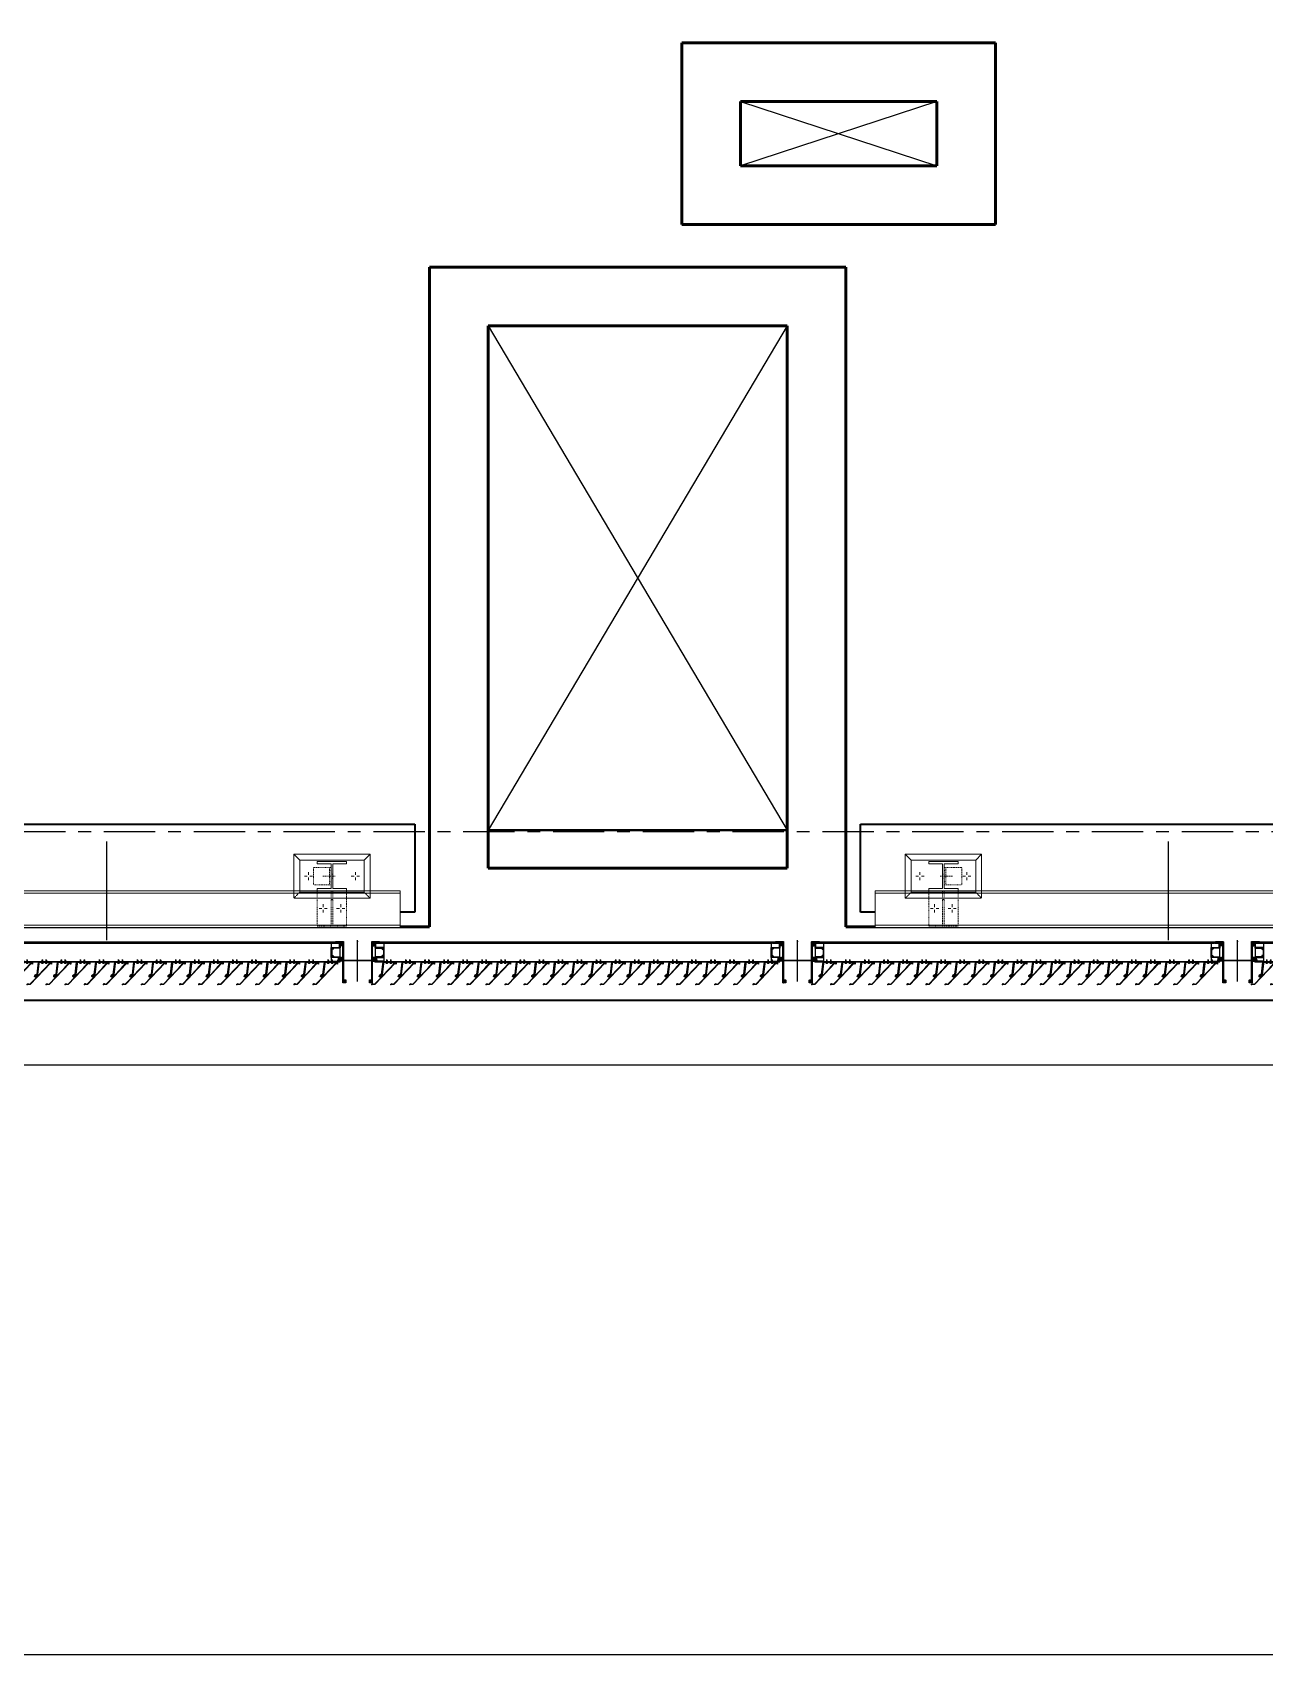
# Model space of a CAD drawing. Header units: millimetres. Extents: x -1379 to 1385823, y -4884429 to 548763.
# Drawn here: x 410661 to 414862, y -2347541 to -2342009 of the extents above; entities that cross this region are included whole.
import ezdxf
from ezdxf.enums import TextEntityAlignment as Align

# ---------------------------------------------------------------- set-up
doc = ezdxf.new("R2010")
doc.units = ezdxf.units.MM
doc.set_wipeout_variables(frame=1)
for name, pattern in [('CENTER', [50.8, 31.75, -6.35, 6.35, -6.35]), ('HIDDEN', [0.375, 0.25, -0.125]), ('TA_GL_000.70000', [1.925, 0.7, -0.175, 0.175, -0.175, 0.7]), ('XKITLINE00', [0]), ('XKITLINE02', [4, 2, -2])]:
    doc.linetypes.add(name, pattern=pattern)
for name, color, linetype in [('000 - 0_SYM_DWG_GRIDLINE_MAIN_COLOR_251', 7, 'Continuous'), ('000 - 0_SYM_DWG_SLOPE-SYM_TEXT_COLOR_3', 7, 'Continuous'), ('000 - CONCRETE_WALL_HATCH_', 7, 'Continuous'), ('000 - EXISTING_STEEL-STRUCTURE_CUT_COLOR_4', 7, 'Continuous'), ('000 - EXISTING_STEEL-STRUCTURE_HATCH_', 7, 'Continuous'), ('000 - EXISTING_STEEL-STRUCTURE_HIDDEN_', 7, 'HIDDEN'), ('000 - EXISTING_STEEL-STRUCTURE_MAIN_COLOR_1', 7, 'Continuous'), ('000 - EXISTING_STEEL-STRUCTURE_MAIN_COLOR_2', 7, 'Continuous'), ('000 - EXISTING_STEEL-STRUCTURE_MAIN_COLOR_3', 7, 'Continuous'), ('000 - EXISTING_STEEL-STRUCTURE_WIPEOUT_', 7, 'Continuous'), ('000 - GRID', 7, 'CENTER'), ('010 - ASPG_ACCESSORIES_MAIN_COLOR_1', 7, 'Continuous'), ('010 - ASPG_EXTR_DEF_SUB', 7, 'Continuous'), ('010 - ASPG_EXTR_MAIN_COLOR_1', 7, 'Continuous'), ('010 - ASPG_FASTERN_DEF_SUB', 7, 'Continuous'), ('010 - ASPG_FRAMING_CUT_COLOR_1', 7, 'Continuous'), ('010 - ASPG_FRAMING_DEF_SUB', 7, 'Continuous'), ('010 - ASPG_FRAMING_HATCH_', 7, 'Continuous'), ('010 - ASPG_FRAMING_MAIN_COLOR_1', 7, 'Continuous'), ('010 - ASPG_FRAMING_SUB_COLOR_1', 7, 'Continuous'), ('010 - ASPG_FRAMING_WIPEOUT_', 7, 'Continuous'), ('BOLT & SCREW', 7, 'Continuous'), ('Center Line', 7, 'CENTER')]:
    doc.layers.add(name, color=color, linetype=linetype)
doc.layers.add('000 - EXISTING_STEEL-STRUCTURE_DEF_SUB', color=7, linetype='Continuous', plot=False)
for name, color, linetype, lineweight in [('12-GRID', 7, 'CENTER', 13), ('_ _ A-DETL-OPENING', 7, 'Continuous', 25), ('A-FLOR-E', 7, 'Continuous', 35), ('SCREW', 7, 'Continuous', 5), ('WALL-E', 7, 'Continuous', 50)]:
    doc.layers.add(name, color=color, linetype=linetype, lineweight=lineweight)
doc.styles.add('ARIAL', font='arial.ttf')
doc.styles.add('TA', font='', dxfattribs={"height": 4.5})
doc.styles.get('TA').set_extended_font_data('Cordia New')
pattern_1 = [(270, (1257419.24324, -520041.6224), (0.65495992507, -1.1344238721), [0.7562825814, -1.5125651628]), (30, (1257419.24324, -520041.6224), (0.65495992936, 1.1344238696), [0.7562825814, -1.5125651628]), (330, (1257419.24324, -520041.6224), (1.30991985442, -2.48e-09), [-1.5125651628, 0.7562825814])]
pattern_2 = [(315, (1257419.4929, -520021.6224), (1.3369313545, 1.3369313545), []), (45, (1257419.4929, -520021.6224), (-1.3369313545, 1.3369313545), [])]
pattern_3 = [(270, (1257419.4425, -520043.9224), (0.65495992507, -1.1344238721), [0.7562825814, -1.5125651628]), (30, (1257419.4425, -520043.9224), (0.65495992936, 1.1344238696), [0.7562825814, -1.5125651628]), (330, (1257419.4425, -520043.9224), (1.30991985442, -2.48e-09), [-1.5125651628, 0.7562825814])]
pattern_4 = [(315, (1257419.1929, -520023.9224), (1.3369313545, 1.3369313545), []), (45, (1257419.1929, -520023.9224), (-1.3369313545, 1.3369313545), [])]

# ---------------------------------------------------------------- blocks, each defined once
blk = doc.blocks.new('*U2475')
at = {"layer": '000 - EXISTING_STEEL-STRUCTURE_HIDDEN_', "color": 7, "linetype": 'XKITLINE00', "lineweight": 0}
for p, q in [((-80, 64), (-80, 54.7)), ((-80, 64), (-80, 54.7)), ((80, 64), (80, 54.7)), ((80, 64), (80, 54.7)), ((4116.8, 64), (4116.8, 54.7)), ((4116.8, 64), (4116.8, 54.7)), ((4276.8, 64), (4276.8, 54.7)), ((4276.8, 64), (4276.8, 54.7)), ((-94, 50), (-84.7, 50)), ((-94, 50), (-84.7, 50)), ((-80, 36), (-80, 45.3)), ((-80, 36), (-80, 45.3)), ((-66, 50), (-75.3, 50)), ((-66, 50), (-75.3, 50)), ((66, 50), (75.3, 50)), ((66, 50), (75.3, 50)), ((80, 36), (80, 45.3)), ((80, 36), (80, 45.3)), ((94, 50), (84.7, 50)), ((94, 50), (84.7, 50)), ((4102.8, 50), (4112.1, 50)), ((4102.8, 50), (4112.1, 50)), ((4116.8, 36), (4116.8, 45.3)), ((4116.8, 36), (4116.8, 45.3)), ((4130.8, 50), (4121.5, 50)), ((4130.8, 50), (4121.5, 50)), ((4262.8, 50), (4272.1, 50)), ((4262.8, 50), (4272.1, 50)), ((4276.8, 36), (4276.8, 45.3)), ((4276.8, 36), (4276.8, 45.3)), ((4290.8, 50), (4281.5, 50)), ((4290.8, 50), (4281.5, 50))]:
    blk.add_line(p, q, dxfattribs=at)
at = {"layer": '000 - EXISTING_STEEL-STRUCTURE_HIDDEN_', "color": 7, "linetype": 'XKITLINE02', "lineweight": 0}
for p, q in [((3, 57), (-3, 57)), ((-3, 57), (3, 57)), ((3, 69.5), (8, 69.5)), ((4193.8, 69.5), (4188.8, 69.5)), ((4193.8, 57), (4199.8, 57)), ((4199.8, 57), (4193.8, 57)), ((-10.9, 50), (32, 50)), ((3, 43), (-3, 43)), ((-3, 43), (3, 43)), ((3, 30.5), (8, 30.5)), ((4207.7, 50), (4164.8, 50)), ((4193.8, 30.5), (4188.8, 30.5)), ((4193.8, 43), (4199.8, 43)), ((4199.8, 43), (4193.8, 43))]:
    blk.add_line(p, q, dxfattribs=at)
at = {"layer": '000 - EXISTING_STEEL-STRUCTURE_MAIN_COLOR_2', "color": 7, "lineweight": 0}
for p, q in [((-130, 125), (-110, 105)), ((130, 125), (110, 105)), ((4066.8, 125), (4086.8, 105)), ((4326.8, 125), (4306.8, 105))]:
    blk.add_line(p, q, dxfattribs=at)
at = {"color": 7}
blk.add_wipeout([(-232.5, 0), (-232.5, -125), (5034.5, -125), (5034.5, 0)], dxfattribs=at).dxf.layer = '000 - EXISTING_STEEL-STRUCTURE_WIPEOUT_'
at = {"layer": '000 - CONCRETE_WALL_HATCH_'}
h = blk.add_hatch(dxfattribs=at)
h.set_pattern_fill('ANSI32', scale=0.1)
h.set_pattern_definition([(45, (3429.2709, -0.0012), (-0.6735192, 0.6735192), []), (45, (3429.7199, -0.0012), (-0.6735192, 0.6735192), [])])
h.paths.add_polyline_path([(4246.8, 0), (4246.8, 8), (4199.8, 8), (4199.8, 92), (4246.8, 92), (4246.8, 100), (4146.8, 100), (4146.8, 92), (4193.8, 92), (4193.8, 8), (4146.8, 8), (4146.8, 0)])
at = {"layer": '000 - EXISTING_STEEL-STRUCTURE_CUT_COLOR_4', "color": 7, "lineweight": 0}
for points in [[(-50, 0), (-50, 8), (-3, 8), (-3, 92), (-50, 92), (-50, 100), (50, 100), (50, 92), (3, 92), (3, 8), (50, 8), (50, 0)], [(4246.8, 0), (4246.8, 8), (4199.8, 8), (4199.8, 92), (4246.8, 92), (4246.8, 100), (4146.8, 100), (4146.8, 92), (4193.8, 92), (4193.8, 8), (4146.8, 8), (4146.8, 0)]]:
    blk.add_lwpolyline(points, close=True, dxfattribs=at)
at = {"layer": '000 - EXISTING_STEEL-STRUCTURE_DEF_SUB', "color": 7}
blk.add_line((767.5, -168.2), (767.5, 168.2), dxfattribs=at)
at = {"layer": '000 - EXISTING_STEEL-STRUCTURE_HATCH_', "color": 7, "linetype": 'XKITLINE02', "lineweight": 0}
for p, q in [((-3, 0), (-3, -120)), ((3, 0), (3, -120)), ((4193.8, 0), (4193.8, -120)), ((4199.8, 0), (4199.8, -120))]:
    blk.add_line(p, q, dxfattribs=at)
for points in [[(50, 0), (50, -120), (-50, -120), (-50, 0)], [(4146.8, 0), (4146.8, -120), (4246.8, -120), (4246.8, 0)]]:
    blk.add_lwpolyline(points, dxfattribs=at)
at = {"layer": '000 - EXISTING_STEEL-STRUCTURE_HIDDEN_', "color": 7, "linetype": 'XKITLINE02', "lineweight": 0}
for p, q in [((4193.8, 80), (4193.8, 20)), ((4199.8, 80), (4199.8, 20)), ((4246.8, 0), (4146.8, 0)), ((4199.8, -30), (4193.8, -30))]:
    blk.add_line(p, q, dxfattribs=at)
at = {"layer": '000 - EXISTING_STEEL-STRUCTURE_HIDDEN_', "color": 7, "linetype": 'HIDDEN', "lineweight": 0, "ltscale": 5}
for p, q in [((5034.5, -8), (-232.5, -8)), ((5034.5, -117), (-232.5, -117))]:
    blk.add_line(p, q, dxfattribs=at)
at = {"layer": '000 - EXISTING_STEEL-STRUCTURE_HIDDEN_', "color": 7, "linetype": 'HIDDEN', "lineweight": 0, "ltscale": 2}
for p, q in [((-110, -5), (-130, -25)), ((110, -5), (130, -25)), ((4086.8, -5), (4066.8, -25)), ((4306.8, -5), (4326.8, -25))]:
    blk.add_line(p, q, dxfattribs=at)
at = {"layer": '000 - EXISTING_STEEL-STRUCTURE_HIDDEN_', "color": 7, "linetype": 'XKITLINE00', "lineweight": 0}
for p, q in [((-30, -46), (-30, -55.3)), ((-3, -30), (3, -30)), ((30, -46), (30, -55.3)), ((4166.8, -46), (4166.8, -55.3)), ((4226.8, -46), (4226.8, -55.3)), ((-44, -60), (-34.7, -60)), ((-30, -74), (-30, -64.7)), ((-16, -60), (-25.3, -60)), ((16, -60), (25.3, -60)), ((30, -74), (30, -64.7)), ((44, -60), (34.7, -60)), ((4152.8, -60), (4162.1, -60)), ((4166.8, -74), (4166.8, -64.7)), ((4180.8, -60), (4171.5, -60)), ((4212.8, -60), (4222.1, -60)), ((4226.8, -74), (4226.8, -64.7)), ((4240.8, -60), (4231.5, -60))]:
    blk.add_line(p, q, dxfattribs=at)
at = {"layer": '000 - EXISTING_STEEL-STRUCTURE_HIDDEN_', "color": 7, "linetype": 'HIDDEN', "lineweight": 0, "ltscale": 2}
for points in [[(-130, 0), (-130, -25), (130, -25), (130, 0)], [(-110, 0), (-110, -5), (110, -5), (110, 0)], [(4326.8, 0), (4326.8, -25), (4066.8, -25), (4066.8, 0)], [(4306.8, 0), (4306.8, -5), (4086.8, -5), (4086.8, 0)]]:
    blk.add_lwpolyline(points, dxfattribs=at)
at = {"layer": '000 - EXISTING_STEEL-STRUCTURE_MAIN_COLOR_1', "color": 7, "linetype": 'XKITLINE02', "lineweight": 0}
for p, q in [((8, 20), (8, 80)), ((4188.8, 20), (4188.8, 80))]:
    blk.add_line(p, q, dxfattribs=at)
for points in [[(3, 20), (63, 20), (63, 80), (3, 80)], [(4193.8, 20), (4133.8, 20), (4133.8, 80), (4193.8, 80)]]:
    blk.add_lwpolyline(points, dxfattribs=at)
at = {"layer": '000 - EXISTING_STEEL-STRUCTURE_MAIN_COLOR_2', "color": 7, "lineweight": 0}
for points in [[(130, 0), (130, 125), (-130, 125), (-130, 0)], [(4066.8, 0), (4066.8, 125), (4326.8, 125), (4326.8, 0)], [(110, 0), (110, 105), (-110, 105), (-110, 0)], [(4086.8, 0), (4086.8, 105), (4306.8, 105), (4306.8, 0)]]:
    blk.add_lwpolyline(points, dxfattribs=at)
at = {"layer": '000 - EXISTING_STEEL-STRUCTURE_MAIN_COLOR_3', "color": 7, "lineweight": 0}
blk.add_lwpolyline([(-232.5, 0), (-232.5, -125), (5034.5, -125), (5034.5, 0), (-232.5, 0)], close=True, dxfattribs=at)
blk = doc.blocks.new('*U2476')
at = {"layer": '000 - EXISTING_STEEL-STRUCTURE_HIDDEN_', "color": 7, "linetype": 'XKITLINE00', "lineweight": 0}
for p, q in [((-80, 64), (-80, 54.7)), ((-80, 64), (-80, 54.7)), ((80, 64), (80, 54.7)), ((80, 64), (80, 54.7)), ((7116.8, 64), (7116.8, 54.7)), ((7116.8, 64), (7116.8, 54.7)), ((7276.8, 64), (7276.8, 54.7)), ((7276.8, 64), (7276.8, 54.7)), ((-94, 50), (-84.7, 50)), ((-94, 50), (-84.7, 50)), ((-80, 36), (-80, 45.3)), ((-80, 36), (-80, 45.3)), ((-66, 50), (-75.3, 50)), ((-66, 50), (-75.3, 50)), ((66, 50), (75.3, 50)), ((66, 50), (75.3, 50)), ((80, 36), (80, 45.3)), ((80, 36), (80, 45.3)), ((94, 50), (84.7, 50)), ((94, 50), (84.7, 50)), ((7102.8, 50), (7112.1, 50)), ((7102.8, 50), (7112.1, 50)), ((7116.8, 36), (7116.8, 45.3)), ((7116.8, 36), (7116.8, 45.3)), ((7130.8, 50), (7121.5, 50)), ((7130.8, 50), (7121.5, 50)), ((7262.8, 50), (7272.1, 50)), ((7262.8, 50), (7272.1, 50)), ((7276.8, 36), (7276.8, 45.3)), ((7276.8, 36), (7276.8, 45.3)), ((7290.8, 50), (7281.5, 50)), ((7290.8, 50), (7281.5, 50))]:
    blk.add_line(p, q, dxfattribs=at)
at = {"layer": '000 - EXISTING_STEEL-STRUCTURE_HIDDEN_', "color": 7, "linetype": 'XKITLINE02', "lineweight": 0}
for p, q in [((3, 57), (-3, 57)), ((-3, 57), (3, 57)), ((3, 69.5), (8, 69.5)), ((7193.8, 69.5), (7188.8, 69.5)), ((7193.8, 57), (7199.8, 57)), ((7199.8, 57), (7193.8, 57)), ((-10.9, 50), (32, 50)), ((3, 43), (-3, 43)), ((-3, 43), (3, 43)), ((3, 30.5), (8, 30.5)), ((7207.7, 50), (7164.8, 50)), ((7193.8, 30.5), (7188.8, 30.5)), ((7193.8, 43), (7199.8, 43)), ((7199.8, 43), (7193.8, 43))]:
    blk.add_line(p, q, dxfattribs=at)
at = {"layer": '000 - EXISTING_STEEL-STRUCTURE_MAIN_COLOR_2', "color": 7, "lineweight": 0}
for p, q in [((-130, 125), (-110, 105)), ((130, 125), (110, 105)), ((7066.8, 125), (7086.8, 105)), ((7326.8, 125), (7306.8, 105))]:
    blk.add_line(p, q, dxfattribs=at)
at = {"color": 7}
blk.add_wipeout([(-232.5, 0), (-232.5, -125), (8444.5, -125), (8444.5, 0)], dxfattribs=at).dxf.layer = '000 - EXISTING_STEEL-STRUCTURE_WIPEOUT_'
at = {"layer": '000 - CONCRETE_WALL_HATCH_'}
h = blk.add_hatch(dxfattribs=at)
h.set_pattern_fill('ANSI32', scale=0.1)
h.set_pattern_definition([(45, (6429.2709, -0.0012), (-0.6735192, 0.6735192), []), (45, (6429.7199, -0.0012), (-0.6735192, 0.6735192), [])])
h.paths.add_polyline_path([(7246.8, 0), (7246.8, 8), (7199.8, 8), (7199.8, 92), (7246.8, 92), (7246.8, 100), (7146.8, 100), (7146.8, 92), (7193.8, 92), (7193.8, 8), (7146.8, 8), (7146.8, 0)])
at = {"layer": '000 - EXISTING_STEEL-STRUCTURE_CUT_COLOR_4', "color": 7, "lineweight": 0}
for points in [[(-50, 0), (-50, 8), (-3, 8), (-3, 92), (-50, 92), (-50, 100), (50, 100), (50, 92), (3, 92), (3, 8), (50, 8), (50, 0)], [(7246.8, 0), (7246.8, 8), (7199.8, 8), (7199.8, 92), (7246.8, 92), (7246.8, 100), (7146.8, 100), (7146.8, 92), (7193.8, 92), (7193.8, 8), (7146.8, 8), (7146.8, 0)]]:
    blk.add_lwpolyline(points, close=True, dxfattribs=at)
at = {"layer": '000 - EXISTING_STEEL-STRUCTURE_DEF_SUB', "color": 7}
blk.add_line((767.5, -168.2), (767.5, 168.2), dxfattribs=at)
at = {"layer": '000 - EXISTING_STEEL-STRUCTURE_HATCH_', "color": 7, "linetype": 'XKITLINE02', "lineweight": 0}
for p, q in [((-3, 0), (-3, -120)), ((3, 0), (3, -120)), ((7193.8, 0), (7193.8, -120)), ((7199.8, 0), (7199.8, -120))]:
    blk.add_line(p, q, dxfattribs=at)
for points in [[(50, 0), (50, -120), (-50, -120), (-50, 0)], [(7146.8, 0), (7146.8, -120), (7246.8, -120), (7246.8, 0)]]:
    blk.add_lwpolyline(points, dxfattribs=at)
at = {"layer": '000 - EXISTING_STEEL-STRUCTURE_HIDDEN_', "color": 7, "linetype": 'XKITLINE02', "lineweight": 0}
for p, q in [((7193.8, 80), (7193.8, 20)), ((7199.8, 80), (7199.8, 20)), ((7246.8, 0), (7146.8, 0)), ((7199.8, -30), (7193.8, -30))]:
    blk.add_line(p, q, dxfattribs=at)
at = {"layer": '000 - EXISTING_STEEL-STRUCTURE_HIDDEN_', "color": 7, "linetype": 'HIDDEN', "lineweight": 0, "ltscale": 5}
for p, q in [((8444.5, -8), (-232.5, -8)), ((8444.5, -117), (-232.5, -117))]:
    blk.add_line(p, q, dxfattribs=at)
at = {"layer": '000 - EXISTING_STEEL-STRUCTURE_HIDDEN_', "color": 7, "linetype": 'HIDDEN', "lineweight": 0, "ltscale": 2}
for p, q in [((-110, -5), (-130, -25)), ((110, -5), (130, -25)), ((7086.8, -5), (7066.8, -25)), ((7306.8, -5), (7326.8, -25))]:
    blk.add_line(p, q, dxfattribs=at)
at = {"layer": '000 - EXISTING_STEEL-STRUCTURE_HIDDEN_', "color": 7, "linetype": 'XKITLINE00', "lineweight": 0}
for p, q in [((-30, -46), (-30, -55.3)), ((-3, -30), (3, -30)), ((30, -46), (30, -55.3)), ((7166.8, -46), (7166.8, -55.3)), ((7226.8, -46), (7226.8, -55.3)), ((-44, -60), (-34.7, -60)), ((-30, -74), (-30, -64.7)), ((-16, -60), (-25.3, -60)), ((16, -60), (25.3, -60)), ((30, -74), (30, -64.7)), ((44, -60), (34.7, -60)), ((7152.8, -60), (7162.1, -60)), ((7166.8, -74), (7166.8, -64.7)), ((7180.8, -60), (7171.5, -60)), ((7212.8, -60), (7222.1, -60)), ((7226.8, -74), (7226.8, -64.7)), ((7240.8, -60), (7231.5, -60))]:
    blk.add_line(p, q, dxfattribs=at)
at = {"layer": '000 - EXISTING_STEEL-STRUCTURE_HIDDEN_', "color": 7, "linetype": 'HIDDEN', "lineweight": 0, "ltscale": 2}
for points in [[(-130, 0), (-130, -25), (130, -25), (130, 0)], [(-110, 0), (-110, -5), (110, -5), (110, 0)], [(7326.8, 0), (7326.8, -25), (7066.8, -25), (7066.8, 0)], [(7306.8, 0), (7306.8, -5), (7086.8, -5), (7086.8, 0)]]:
    blk.add_lwpolyline(points, dxfattribs=at)
at = {"layer": '000 - EXISTING_STEEL-STRUCTURE_MAIN_COLOR_1', "color": 7, "linetype": 'XKITLINE02', "lineweight": 0}
for p, q in [((8, 20), (8, 80)), ((7188.8, 20), (7188.8, 80))]:
    blk.add_line(p, q, dxfattribs=at)
for points in [[(3, 20), (63, 20), (63, 80), (3, 80)], [(7193.8, 20), (7133.8, 20), (7133.8, 80), (7193.8, 80)]]:
    blk.add_lwpolyline(points, dxfattribs=at)
at = {"layer": '000 - EXISTING_STEEL-STRUCTURE_MAIN_COLOR_2', "color": 7, "lineweight": 0}
for points in [[(130, 0), (130, 125), (-130, 125), (-130, 0)], [(7066.8, 0), (7066.8, 125), (7326.8, 125), (7326.8, 0)], [(110, 0), (110, 105), (-110, 105), (-110, 0)], [(7086.8, 0), (7086.8, 105), (7306.8, 105), (7306.8, 0)]]:
    blk.add_lwpolyline(points, dxfattribs=at)
at = {"layer": '000 - EXISTING_STEEL-STRUCTURE_MAIN_COLOR_3', "color": 7, "lineweight": 0}
blk.add_lwpolyline([(-232.5, 0), (-232.5, -125), (8444.5, -125), (8444.5, 0), (-232.5, 0)], close=True, dxfattribs=at)
blk = doc.blocks.new('C-1-IV01_REV00_20260605-140059_LOPF_ASPG')
at = {"color": 7, "xscale": -1}
blk.add_blockref('*U2476', (9077.5, -15772), dxfattribs=at)
at = {"color": 7}
blk.add_blockref('*U2475', (11162.5, -15772), dxfattribs=at)
blk = doc.blocks.new('C-1-IV01_REV00_20260605-145550_LOPF_EX')
at = {"color": 7}
for p, q in [((385, -16145), (16445, -16145)), ((215, -16365), (16665, -16365))]:
    blk.add_line(p, q, dxfattribs=at)
at = {"layer": '_ _ A-DETL-OPENING', "color": 7}
for p, q in [((11140.5, -13080), (10470.5, -13300)), ((10470.5, -13080), (11140.5, -13300)), ((9610, -13845), (10630, -15565)), ((10630, -13845), (9610, -15565))]:
    blk.add_line(p, q, dxfattribs=at)
at = {"layer": 'A-FLOR-E', "color": 7}
for p, q in [((10270.5, -13500), (10270.5, -12880)), ((10270.5, -12880), (11340.5, -12880)), ((11340.5, -12880), (11340.5, -13500)), ((11140.5, -13080), (10470.5, -13080)), ((10470.5, -13080), (10470.5, -13300)), ((10470.5, -13080), (11140.5, -13080)), ((10470.5, -13300), (10470.5, -13080)), ((11140.5, -13300), (11140.5, -13080)), ((11140.5, -13080), (11140.5, -13300)), ((10470.5, -13300), (11140.5, -13300)), ((11140.5, -13300), (10470.5, -13300)), ((11340.5, -13500), (10270.5, -13500)), ((9410, -15895), (9410, -13645)), ((9410, -13645), (10830, -13645)), ((10830, -13645), (10830, -15895)), ((10630, -13845), (9610, -13845)), ((9610, -13845), (9610, -15565)), ((9610, -13845), (10630, -13845)), ((9610, -15565), (9610, -13845)), ((10630, -15565), (10630, -13845)), ((10630, -13845), (10630, -15565)), ((4805, -15545), (9360, -15545)), ((9360, -15545), (9360, -15845)), ((9610, -15565), (10630, -15565)), ((10630, -15565), (9610, -15565)), ((10880, -15845), (10880, -15545)), ((10880, -15545), (15645, -15545)), ((9360, -15845), (685, -15845)), ((16145, -15845), (10880, -15845)), ((635, -15895), (9410, -15895)), ((10830, -15895), (16195, -15895)), ((385, -16145), (16445, -16145))]:
    blk.add_line(p, q, dxfattribs=at)
at = {"layer": 'WALL-E', "color": 7}
for p, q in [((10270.5, -12880), (10270.5, -13300)), ((10270.5, -13300), (10270.5, -12880)), ((10270.5, -12880), (10470.5, -12880)), ((10470.5, -12880), (10270.5, -12880)), ((10470.5, -12880), (11140.5, -12880)), ((11140.5, -12880), (10470.5, -12880)), ((11140.5, -12880), (11340.5, -12880)), ((11340.5, -12880), (11140.5, -12880)), ((11340.5, -12880), (11340.5, -13300)), ((11340.5, -13300), (11340.5, -12880)), ((10470.5, -13080), (10470.5, -13300)), ((10470.5, -13300), (10470.5, -13080)), ((10470.5, -13080), (11140.5, -13080)), ((11140.5, -13080), (10470.5, -13080)), ((11140.5, -13080), (11140.5, -13300)), ((11140.5, -13300), (11140.5, -13080)), ((10270.5, -13500), (10270.5, -13300)), ((10270.5, -13300), (10270.5, -13500)), ((10470.5, -13300), (11140.5, -13300)), ((11140.5, -13300), (10470.5, -13300)), ((11340.5, -13300), (11340.5, -13500)), ((11340.5, -13500), (11340.5, -13300)), ((10270.5, -13500), (11340.5, -13500)), ((11340.5, -13500), (10270.5, -13500)), ((9410, -13645), (10830, -13645)), ((10830, -13645), (9410, -13645)), ((9410, -13845), (9410, -13645)), ((9410, -13645), (9410, -13845)), ((10830, -13645), (10830, -13845)), ((10830, -13845), (10830, -13645)), ((9410, -13845), (9410, -15695)), ((9410, -15695), (9410, -13845)), ((9610, -13845), (10630, -13845)), ((10630, -13845), (9610, -13845)), ((9610, -13845), (10630, -13845)), ((10630, -13845), (9610, -13845)), ((9610, -13845), (10630, -13845)), ((10630, -13845), (9610, -13845)), ((9610, -13845), (9610, -15695)), ((9610, -15695), (9610, -13845)), ((10630, -13845), (10630, -15695)), ((10630, -15695), (10630, -13845)), ((10830, -13845), (10830, -15695)), ((10830, -15695), (10830, -13845)), ((9410, -15895), (9410, -15695)), ((9410, -15695), (9410, -15895)), ((9610, -15695), (10630, -15695)), ((10630, -15695), (9610, -15695)), ((10830, -15695), (10830, -15895)), ((10830, -15895), (10830, -15695)), ((635, -15895), (9410, -15895)), ((9410, -15895), (635, -15895)), ((10830, -15895), (16195, -15895)), ((16195, -15895), (10830, -15895))]:
    blk.add_line(p, q, dxfattribs=at)
blk = doc.blocks.new('*U1924')
at = {"layer": '000 - 0_SYM_DWG_GRIDLINE_MAIN_COLOR_251', "color": 7, "linetype": 'ByBlock', "ltscale": 5}
blk.add_line((30, 0), (-408.5, 0), dxfattribs=at)
at = {"color": 7, "style": 'TA', "flags": 1}
blk.add_attdef('LOCATION', (6, -6), '', height=4.5, rotation=270, dxfattribs=at)
at = {"layer": '000 - 0_SYM_DWG_SLOPE-SYM_TEXT_COLOR_3', "color": 7, "style": 'ARIAL'}
blk.add_attdef('GRID-HEAD', text='', height=4, rotation=180, dxfattribs=at).set_placement((50, 0), align=Align.MIDDLE_CENTER)
blk = doc.blocks.new('C-1-IV01_REV00_20260614-171844_LOPF_DIMS')
at = {"layer": '000 - GRID', "color": 7, "linetype": 'TA_GL_000.70000', "xscale": 50.00000000000004, "yscale": 50.00000000000004, "zscale": 50.00000000000004, "rotation": 180}
blk.add_blockref('*U1924', (0, -15570), dxfattribs=at)
blk = doc.blocks.new('*U2678')
at = {"layer": '12-GRID', "color": 7, "linetype": 'CENTER'}
for p, q in [((0, -6.2), (0, 2.2)), ((-4.2, -2), (4.2, -2))]:
    blk.add_line(p, q, dxfattribs=at)
at = {"layer": 'BOLT & SCREW', "color": 7}
for p, q in [((-0.6, -1.8), (-1.8, -1.6)), ((-0.6, -2.2), (-1.8, -2.4)), ((-0.5, -1.8), (-0.9, -1.6)), ((-0.5, -2.2), (-0.9, -2.4)), ((-0.2, -1.4), (-0.4, -0.2)), ((-0.2, -1.5), (-0.4, -1.1)), ((-0.2, -2.5), (-0.4, -2.9)), ((-0.2, -2.6), (-0.4, -3.8)), ((0.2, -1.4), (0.4, -0.2)), ((0.2, -1.5), (0.4, -1.1)), ((0.4, -2.9), (0.2, -2.5)), ((0.2, -2.6), (0.4, -3.8)), ((0.5, -1.8), (0.9, -1.6)), ((0.5, -2.2), (0.9, -2.4)), ((0.6, -1.8), (1.8, -1.6)), ((0.6, -2.2), (1.8, -2.4))]:
    blk.add_line(p, q, dxfattribs=at)
for points in [[(-1.8, -1.6), (-0.9, -1.6, 0.414214), (-0.4, -1.1), (-0.4, -0.2), (0.4, -0.2), (0.4, -1.1, 0.414214), (0.9, -1.6), (1.8, -1.6), (1.8, -2.4), (0.9, -2.4, 0.414214), (0.4, -2.9), (0.4, -3.8), (-0.4, -3.8), (-0.4, -2.9, 0.414214), (-0.9, -2.4), (-1.8, -2.4)], [(0.2, -2.5, -0.414214), (0.5, -2.2), (0.6, -2.2), (0.6, -1.8), (0.5, -1.8, -0.414214), (0.2, -1.5), (0.2, -1.4), (-0.2, -1.4), (-0.2, -1.5, -0.414214), (-0.5, -1.8), (-0.6, -1.8), (-0.6, -2.2), (-0.5, -2.2, -0.414214), (-0.2, -2.5), (-0.2, -2.6), (0.2, -2.6)]]:
    blk.add_lwpolyline(points, format="xyb", close=True, dxfattribs=at)
blk.add_circle((0, -2), 3.5, dxfattribs=at)
blk = doc.blocks.new('000_ASPG_TYP_FILES_20260218-010703_FRAME_EXTR__sub')
at = {"layer": '010 - ASPG_FRAMING_HATCH_'}
h = blk.add_hatch(dxfattribs=at)
h.set_pattern_fill('ANSI32', scale=0.1, angle=180)
edge = h.paths.add_edge_path()
edge.add_line((2, 16), (2, 2))
edge.add_line((2, 2), (39.7, 2))
edge.add_arc((39.7, 1.7), 0.3, 0, 90, ccw=False)
edge.add_line((40, 1.7), (40, 0.3))
edge.add_arc((39.7, 0.3), 0.3, -90, 0, ccw=False)
edge.add_line((39.7, 0), (0.3, 0))
edge.add_arc((0.3, 0.3), 0.3, 180, 270, ccw=False)
edge.add_line((0, 0.3), (0, 17.7))
edge.add_arc((0.3, 17.7), 0.3, 90, 180, ccw=False)
edge.add_line((0.3, 18), (22.6, 18))
edge.add_arc((22.6, 18.5), 0.5, 270, 380.2095)
edge.add_arc((26.2, 19.8), 3.35, 182.0638, 200.2095, ccw=False)
edge.add_arc((23.6, 19.7), 0.76, 2.0638, 182.0638, ccw=False)
edge.add_arc((26.2, 19.8), 1.83, 182.0638, 447.9362)
edge.add_arc((26.3, 22.4), 0.76, 87.9362, 267.9362, ccw=False)
edge.add_arc((26.2, 19.8), 3.35, 69.7905, 87.9362, ccw=False)
edge.add_arc((27.5, 23.4), 0.5, 249.7905, 360)
edge.add_line((28, 23.4), (28, 26.7))
edge.add_line((28, 26.7), (28.5, 27.2))
edge.add_line((28.5, 27.2), (28, 27.7))
edge.add_line((28, 27.7), (28, 38.6))
edge.add_line((28, 38.6), (28.5, 39.1))
edge.add_line((28.5, 39.1), (28, 39.6))
edge.add_line((28, 39.6), (28, 42.9))
edge.add_arc((27.5, 42.9), 0.5, 0, 110.2095)
edge.add_arc((26.2, 46.5), 3.35, 272.0638, 290.2095, ccw=False)
edge.add_arc((26.3, 43.9), 0.76, 92.0638, 272.0638, ccw=False)
edge.add_arc((26.2, 46.5), 1.83, 272.0638, 537.9362)
edge.add_arc((23.6, 46.6), 0.76, 177.9362, 357.9362, ccw=False)
edge.add_arc((26.2, 46.5), 3.35, 159.7905, 177.9362, ccw=False)
edge.add_arc((22.6, 47.8), 0.5, 339.7905, 450)
edge.add_line((22.6, 48.3), (0.3, 48.3))
edge.add_arc((0.3, 48.6), 0.3, 180, 270, ccw=False)
edge.add_line((0, 48.6), (0, 60))
edge.add_arc((0.3, 60), 0.3, 90, 180, ccw=False)
edge.add_line((0.3, 60.3), (5, 60.3))
edge.add_line((5, 60.3), (5, 65))
edge.add_arc((5.3, 65), 0.3, 90, 180, ccw=False)
edge.add_line((5.3, 65.3), (30, 65.3))
edge.add_line((30, 65.3), (30, 63.6))
edge.add_arc((29.7, 63.6), 0.3, -90, 0, ccw=False)
edge.add_line((29.7, 63.3), (7.3, 63.3))
edge.add_arc((7.3, 63), 0.3, 90, 180)
edge.add_line((7, 63), (7, 58.3))
edge.add_line((7, 58.3), (2.3, 58.3))
edge.add_arc((2.3, 58), 0.3, 90, 180)
edge.add_line((2, 58), (2, 50.6))
edge.add_arc((2.3, 50.6), 0.3, 180, 270)
edge.add_line((2.3, 50.3), (29.7, 50.3))
edge.add_arc((29.7, 50), 0.3, 0, 90, ccw=False)
edge.add_line((30, 50), (30, 26.7))
edge.add_line((30, 26.7), (30, 16.3))
edge.add_arc((29.7, 16.3), 0.3, -90, 0, ccw=False)
edge.add_line((29.7, 16), (2, 16))
at = {"layer": '010 - ASPG_FRAMING_CUT_COLOR_1', "color": 7}
blk.add_lwpolyline([(2, 16), (2, 2), (39.7, 2, -0.414214), (40, 1.7), (40, 0.3, -0.414214), (39.7, 0), (0.3, 0, -0.414214), (0, 0.3), (0, 17.7, -0.414214), (0.3, 18), (22.6, 18, 0.52173), (23, 18.7, -0.079342), (22.8, 19.7, -1), (24.3, 19.8, 2.296346), (26.2, 21.7, -1), (26.3, 23.2, -0.079342), (27.3, 23, 0.52173), (28, 23.4), (28, 26.7), (28.5, 27.2), (28, 27.7), (28, 38.6), (28.5, 39.1), (28, 39.6), (28, 42.9, 0.52173), (27.3, 43.3, -0.079342), (26.3, 43.1, -1), (26.2, 44.6, 2.296346), (24.3, 46.5, -1), (22.8, 46.6, -0.079342), (23, 47.6, 0.52173), (22.6, 48.3), (0.3, 48.3, -0.414214), (0, 48.6), (0, 60, -0.414214), (0.3, 60.3), (5, 60.3), (5, 65, -0.414214), (5.3, 65.3), (30, 65.3), (30, 63.6, -0.414214), (29.7, 63.3), (7.3, 63.3, 0.414214), (7, 63), (7, 58.3), (2.3, 58.3, 0.414214), (2, 58), (2, 50.6, 0.414214), (2.3, 50.3), (29.7, 50.3, -0.414214), (30, 50), (30, 26.7), (30, 16.3, -0.414214), (29.7, 16)], format="xyb", close=True, dxfattribs=at)
at = {"color": 7}
for p in [(26.2, 48.5), (26.2, 21.8)]:
    blk.add_blockref('*U2678', p, dxfattribs=at)
blk = doc.blocks.new('*U2677')
at = {"layer": '010 - ASPG_FRAMING_HATCH_', "transparency": 33554585}
h = blk.add_hatch(dxfattribs=at)
h.set_pattern_fill('ANSI32', scale=0.25)
edge = h.paths.add_edge_path()
edge.add_line((2, -50), (2, -75))
edge.add_line((2, -75), (0, -75))
edge.add_line((0, -75), (0, -49))
edge.add_arc((1, -49), 1, 90, 180, ccw=False)
edge.add_line((1, -48), (63, -48))
edge.add_arc((63, -47), 1, 270, 360)
edge.add_line((64, -47), (64, 47))
edge.add_arc((63, 47), 1, 0, 90)
edge.add_line((63, 48), (1, 48))
edge.add_arc((1, 49), 1, 180, 270, ccw=False)
edge.add_line((0, 49), (0, 75))
edge.add_line((0, 75), (2, 75))
edge.add_line((2, 75), (2, 50))
edge.add_line((2, 50), (141, 50))
edge.add_line((141, 50), (141, 41))
edge.add_arc((140, 41), 1, 270, 360, ccw=False)
edge.add_line((140, 40), (132, 40))
edge.add_arc((132, 41), 1, 180, 270, ccw=False)
edge.add_line((131, 41), (131, 47))
edge.add_arc((130, 47), 1, 0, 90)
edge.add_line((130, 48), (67, 48))
edge.add_arc((67, 47), 1, 90, 180)
edge.add_line((66, 47), (66, -47))
edge.add_arc((67, -47), 1, 180, 270)
edge.add_line((67, -48), (130, -48))
edge.add_arc((130, -47), 1, 270, 360)
edge.add_line((131, -47), (131, -41))
edge.add_arc((132, -41), 1, 90, 180, ccw=False)
edge.add_line((132, -40), (140, -40))
edge.add_arc((140, -41), 1, 0, 90, ccw=False)
edge.add_line((141, -41), (141, -50))
edge.add_line((141, -50), (2, -50))
h.paths.add_polyline_path([(139, 48), (139, 42), (133, 42), (133, 48)], flags=16)
h.paths.add_polyline_path([(139, -48), (139, -42), (133, -42), (133, -48)], flags=16)
at = {"layer": '010 - ASPG_FRAMING_HATCH_'}
h = blk.add_hatch(dxfattribs=at)
h.set_pattern_fill('ANSI37', scale=0.595498, angle=-90)
h.set_pattern_definition(pattern_4)
edge = h.paths.add_edge_path()
edge.add_ellipse((11.5, 55), major_axis=(0, -5), ratio=0.644482, start_angle=180, end_angle=360, ccw=False)
edge.add_line((11.5, 60), (2, 60))
edge.add_arc((-7.9, 55), 11.1, -26.7963, 26.7963, ccw=False)
edge.add_line((2, 50), (11.5, 50))
h = blk.add_hatch(dxfattribs=at)
h.set_pattern_fill('HONEY', scale=0.238199, angle=-90)
h.set_pattern_definition(pattern_3)
edge = h.paths.add_edge_path()
edge.add_ellipse((11.8, 55), major_axis=(0, -5), ratio=0.644482, start_angle=0, end_angle=360, ccw=False)
h = blk.add_hatch(dxfattribs=at)
h.set_pattern_fill('HONEY', scale=0.238199, angle=-90)
h.set_pattern_definition(pattern_1)
edge = h.paths.add_edge_path()
edge.add_ellipse((57.5, 55), major_axis=(0, -5), ratio=0.644482, start_angle=0, end_angle=360)
h = blk.add_hatch(dxfattribs=at)
h.set_pattern_fill('ANSI37', scale=0.595498, angle=-90)
h.set_pattern_definition(pattern_2)
edge = h.paths.add_edge_path()
edge.add_ellipse((57.8, 55), major_axis=(0, -5), ratio=0.644482, start_angle=0, end_angle=180)
edge.add_line((57.8, 60), (62, 60))
edge.add_arc((62, 60.3), 0.3, -90, 0)
edge.add_line((62.3, 60.3), (62.3, 61))
edge.add_line((62.3, 61), (61.8, 61.5))
edge.add_line((61.8, 61.5), (62.3, 62))
edge.add_line((62.3, 62), (61.8, 62.5))
edge.add_line((61.8, 62.5), (62.3, 63))
edge.add_line((62.3, 63), (61.8, 63.5))
edge.add_line((61.8, 63.5), (62.3, 64))
edge.add_line((62.3, 64), (62.3, 65))
edge.add_line((62.3, 65), (63.3, 65))
edge.add_line((63.3, 65), (63.8, 65.5))
edge.add_line((63.8, 65.5), (64.3, 65))
edge.add_line((64.3, 65), (64.8, 65.5))
edge.add_line((64.8, 65.5), (65.3, 65))
edge.add_line((65.3, 65), (65.8, 65.5))
edge.add_line((65.8, 65.5), (66.3, 65))
edge.add_line((66.3, 65), (67, 65))
edge.add_arc((67, 65.3), 0.3, -90, 0)
edge.add_line((67.3, 65.3), (67.3, 60))
edge.add_arc((77.2, 55), 11.1, 153.2037, 206.7963)
edge.add_line((67.3, 50), (57.8, 50))
h = blk.add_hatch(dxfattribs=at)
h.set_pattern_fill('ANSI37', scale=0.595498, angle=-90)
h.set_pattern_definition(pattern_4)
edge = h.paths.add_edge_path()
edge.add_ellipse((11.5, -55), major_axis=(0, 5), ratio=0.644482, start_angle=0, end_angle=180)
edge.add_line((11.5, -60), (2, -60))
edge.add_arc((-7.9, -55), 11.1, 333.2037, 386.7963)
edge.add_line((2, -50), (11.5, -50))
h = blk.add_hatch(dxfattribs=at)
h.set_pattern_fill('HONEY', scale=0.238199, angle=-90)
h.set_pattern_definition(pattern_3)
edge = h.paths.add_edge_path()
edge.add_ellipse((11.8, -55), major_axis=(0, 5), ratio=0.644482, start_angle=0, end_angle=360)
h = blk.add_hatch(dxfattribs=at)
h.set_pattern_fill('HONEY', scale=0.238199, angle=-90)
h.set_pattern_definition(pattern_1)
edge = h.paths.add_edge_path()
edge.add_ellipse((57.5, -55), major_axis=(0, 5), ratio=0.644482, start_angle=0, end_angle=360, ccw=False)
h = blk.add_hatch(dxfattribs=at)
h.set_pattern_fill('ANSI37', scale=0.595498, angle=-90)
h.set_pattern_definition(pattern_2)
edge = h.paths.add_edge_path()
edge.add_ellipse((57.8, -55), major_axis=(0, 5), ratio=0.644482, start_angle=180, end_angle=360, ccw=False)
edge.add_line((57.8, -60), (62, -60))
edge.add_arc((62, -60.3), 0.3, 360, 450, ccw=False)
edge.add_line((62.3, -60.3), (62.3, -61))
edge.add_line((62.3, -61), (61.8, -61.5))
edge.add_line((61.8, -61.5), (62.3, -62))
edge.add_line((62.3, -62), (61.8, -62.5))
edge.add_line((61.8, -62.5), (62.3, -63))
edge.add_line((62.3, -63), (61.8, -63.5))
edge.add_line((61.8, -63.5), (62.3, -64))
edge.add_line((62.3, -64), (62.3, -65))
edge.add_line((62.3, -65), (63.3, -65))
edge.add_line((63.3, -65), (63.8, -65.5))
edge.add_line((63.8, -65.5), (64.3, -65))
edge.add_line((64.3, -65), (64.8, -65.5))
edge.add_line((64.8, -65.5), (65.3, -65))
edge.add_line((65.3, -65), (65.8, -65.5))
edge.add_line((65.8, -65.5), (66.3, -65))
edge.add_line((66.3, -65), (67, -65))
edge.add_arc((67, -65.3), 0.3, 360, 450, ccw=False)
edge.add_line((67.3, -65.3), (67.3, -60))
edge.add_arc((77.2, -55), 11.1, 153.2037, 206.7963, ccw=False)
edge.add_line((67.3, -50), (57.8, -50))
at = {"layer": '010 - ASPG_FASTERN_DEF_SUB', "color": 7}
blk.add_point((0, 0), dxfattribs=at)
at = {"layer": '010 - ASPG_FRAMING_CUT_COLOR_1', "color": 7}
blk.add_lwpolyline([(2, -50), (2, -75), (0, -75), (0, -49, -0.414214), (1, -48), (63, -48, 0.414214), (64, -47), (64, 47, 0.414214), (63, 48), (1, 48, -0.414214), (0, 49), (0, 75), (2, 75), (2, 50), (141, 50), (141, 41, -0.414214), (140, 40), (132, 40, -0.414214), (131, 41), (131, 47, 0.414214), (130, 48), (67, 48, 0.414214), (66, 47), (66, -47, 0.414214), (67, -48), (130, -48, 0.414214), (131, -47), (131, -41, -0.414214), (132, -40), (140, -40, -0.414214), (141, -41), (141, -50)], format="xyb", close=True, dxfattribs=at)
for points in [[(139, 48), (139, 42), (133, 42), (133, 48)], [(139, -48), (139, -42), (133, -42), (133, -48)]]:
    blk.add_lwpolyline(points, close=True, dxfattribs=at)
at = {"layer": '010 - ASPG_FRAMING_DEF_SUB', "color": 7, "transparency": 33554508}
blk.add_line((136.5, 0), (-4.5, 0), dxfattribs=at)
at = {"layer": '010 - ASPG_FRAMING_DEF_SUB', "color": 7, "transparency": 33554457}
for points in [[(2, 50), (15, 50), (15, 60), (2, 60)], [(54.3, 50), (67.3, 50), (67.3, 65.5), (54.3, 65.5)], [(2, -50), (15, -50), (15, -60), (2, -60)], [(54.3, -50), (67.3, -50), (67.3, -65.5), (54.3, -65.5)]]:
    blk.add_lwpolyline(points, close=True, dxfattribs=at)
at = {"layer": '010 - ASPG_FRAMING_SUB_COLOR_1', "color": 7}
for points in [[(11.8, 50), (2, 50, 0.238199), (2, 60), (11.8, 60)], [(57.5, 50), (67.3, 50, -0.238199), (67.3, 60), (67.3, 65.3, -0.414214), (67, 65), (66.3, 65), (65.8, 65.5), (65.3, 65), (64.8, 65.5), (64.3, 65), (63.8, 65.5), (63.3, 65), (62.3, 65), (62.3, 64), (61.8, 63.5), (62.3, 63), (61.8, 62.5), (62.3, 62), (61.8, 61.5), (62.3, 61), (62.3, 60.3, -0.414214), (62, 60), (57.5, 60)], [(11.8, -50), (2, -50, -0.238199), (2, -60), (11.8, -60)], [(57.5, -50), (67.3, -50, 0.238199), (67.3, -60), (67.3, -65.3, 0.414214), (67, -65), (66.3, -65), (65.8, -65.5), (65.3, -65), (64.8, -65.5), (64.3, -65), (63.8, -65.5), (63.3, -65), (62.3, -65), (62.3, -64), (61.8, -63.5), (62.3, -63), (61.8, -62.5), (62.3, -62), (61.8, -61.5), (62.3, -61), (62.3, -60.3, 0.414214), (62, -60), (57.5, -60)]]:
    blk.add_lwpolyline(points, format="xyb", dxfattribs=at)
at = {"layer": '010 - ASPG_FRAMING_SUB_COLOR_1', "color": 7, "extrusion": (0, 0, -1)}
for centre, major_axis in [((11.8, 55), (0, -5)), ((57.5, -55), (0, 5))]:
    blk.add_ellipse(centre, major_axis=major_axis, ratio=0.644482, dxfattribs=at)
at = {"layer": '010 - ASPG_FRAMING_SUB_COLOR_1', "color": 7}
for centre, major_axis in [((57.5, 55), (0, -5)), ((11.8, -55), (0, 5))]:
    blk.add_ellipse(centre, major_axis=major_axis, ratio=0.644482, dxfattribs=at)
blk = doc.blocks.new('PZG35-9D5_sub')
at = {"layer": 'Center Line', "color": 7}
blk.add_line((0, 3.7), (0, -10.5), dxfattribs=at)
at = {"layer": 'SCREW', "color": 7}
for p, q in [((-1.4, 0), (-1.4, -1.1)), ((1.4, 0), (1.4, -0.6)), ((-1.9, -1.4), (1.9, -0.9)), ((-1.9, -1.4), (-1.4, -1.1)), ((-1.9, -1.4), (-1.4, -1.7)), ((-1.9, -2.7), (1.9, -2.2)), ((-1.9, -2.7), (-1.4, -2.4)), ((-1.9, -2.7), (-1.4, -3)), ((-1.9, -4), (-1.4, -3.7)), ((-1.9, -4), (-1, -3.9)), ((-1.9, -4), (-1.4, -4.3)), ((-1.4, -1.1), (1.4, -0.6)), ((-1.4, -1.7), (1.4, -1.2)), ((-1.4, -1.7), (-1.4, -2.4)), ((-1.4, -2.4), (1.4, -1.9)), ((-1.4, -3), (1.4, -2.5)), ((-1.4, -3), (-1.4, -3.7)), ((-1.4, -3.7), (-0.8, -3.6)), ((-1.4, -4.3), (-1.4, -8.1)), ((-1.4, -4.3), (-1.2, -4.3)), ((0, -9.5), (-1.4, -8.1)), ((0, -9.5), (1.4, -8.1)), ((0.6, -3.3), (1.4, -3.2)), ((0.7, -3.7), (1.9, -3.5)), ((0.7, -3.9), (1.4, -3.8)), ((0.7, -4.6), (1.4, -4.5)), ((0.7, -5), (1.9, -4.8)), ((0.7, -5.2), (1.4, -5.1)), ((1.9, -0.9), (1.4, -0.6)), ((1.9, -0.9), (1.4, -1.2)), ((1.4, -1.2), (1.4, -1.9)), ((1.9, -2.2), (1.4, -1.9)), ((1.9, -2.2), (1.4, -2.5)), ((1.4, -2.5), (1.4, -3.2)), ((1.9, -3.5), (1.4, -3.2)), ((1.9, -3.5), (1.4, -3.8)), ((1.4, -3.8), (1.4, -4.5)), ((1.9, -4.8), (1.4, -4.5)), ((1.9, -4.8), (1.4, -5.1)), ((1.4, -5.1), (1.4, -8.1))]:
    blk.add_line(p, q, dxfattribs=at)
blk.add_lwpolyline([(0, -9.5), (0.7, -5.2), (0.7, -3.6, 0.417657), (0.4, -3.3, 0.108102), (-0.8, -3.6), (-1.4, -4.7)], format="xyb", dxfattribs=at)
blk = doc.blocks.new('*U2683')
at = {"layer": 'SCREW', "color": 7}
blk.add_lwpolyline([(3, 1.8, 0.09906), (0.8, 2.5), (0.8, 2.3), (-0.8, 2.3), (-0.8, 2.5, 0.09906), (-3, 1.8, 0.266588), (-3.5, 1), (-3.5, 0.2, 0.414214), (-3.3, 0), (3.3, 0, 0.414214), (3.5, 0.2), (3.5, 1, 0.266588)], format="xyb", close=True, dxfattribs=at)
blk.add_blockref('PZG35-9D5_sub', (0, 0), dxfattribs=at)
blk = doc.blocks.new('*U2682')
at = {"color": 7}
blk.add_point((0, 0), dxfattribs=at)
at = {"layer": '010 - ASPG_ACCESSORIES_MAIN_COLOR_1', "color": 7}
blk.add_lwpolyline([(-39.7, -0.6, 0.414214), (-40, -0.9), (-40, -7.4, 0.57735), (-39.7, -7.6), (-36.6, -5.8, 0.767327), (-36.8, -5.3), (-37.9, -5.3, -0.414214), (-38.2, -5), (-38.2, -2.8, -0.414214), (-38, -2.6), (-32.2, -2.6, -0.388879), (-32, -2.8), (-31.8, -4.3, 0.388879), (-31.3, -4.8), (-30.3, -4.8, 0.414214), (-30, -4.5), (-30, -2.9, -0.414214), (-29.7, -2.6), (0.4, -2.6, -0.378969), (3.4, -5.2), (8, -42.5, 0.446593), (11.6, -45.1, -0.489802), (16.1, -48.7), (16.1, -49.4, -0.18248), (15.8, -50, -0.267949), (15.3, -50.2, 1.122115), (15.1, -52.3, 0.405004), (18.1, -49.4), (18.1, -48.7, 0.489805), (11.2, -43.1, -0.446597), (9.9, -42.3), (4.9, -0.8, 0.364176), (4.6, -0.6)], format="xyb", close=True, dxfattribs=at)
at = {"layer": '010 - ASPG_EXTR_DEF_SUB', "color": 7}
for p in [(-40, -0.5), (43.4, -76.9), (43.4, -77.5)]:
    blk.add_point(p, dxfattribs=at)
at = {"layer": '010 - ASPG_EXTR_MAIN_COLOR_1', "color": 7}
blk.add_lwpolyline([(11.4, -48.2), (11.5, -47.4), (12.2, -47.6), (12.3, -46.8, -0.535538), (14.2, -49.2, 0.991572), (15.7, -49.6, 1.157025), (8.8, -48.8, -0.688558), (8.3, -49), (-17.1, -22.2), (-32.3, -6.1), (-32.3, -2.9, 0.414312), (-32.6, -2.6), (-37.5, -2.6, 0.414116), (-37.8, -2.9), (-37.8, -4.3, 0.414214), (-37.5, -4.6), (-36, -4.6, -0.205895), (-35.8, -4.7), (33.2, -77.5), (43.1, -77.5, 0.668179), (43.4, -77), (40.5, -74.2, 0.668179), (40, -74.4), (40, -76), (33.9, -76), (11.9, -52.8, -0.558354), (12.1, -52, 0.766275), (12, -50.4, -0.438583), (10.7, -48.1)], format="xyb", close=True, dxfattribs=at)
at = {"layer": 'SCREW', "color": 7, "rotation": 180}
for p in [(-21.6, -2.5), (-8.2, -2.5)]:
    blk.add_blockref('*U2683', p, dxfattribs=at)
blk = doc.blocks.new('*U2681')
at = {"color": 7}
blk.add_wipeout([(1440, 4), (60, 4), (60, 69.3), (1440, 69.3)], dxfattribs=at).dxf.layer = '010 - ASPG_FRAMING_WIPEOUT_'
blk.add_point((60, 69.5), dxfattribs=at)
at = {"layer": '010 - ASPG_FRAMING_MAIN_COLOR_1', "color": 7}
blk.add_lwpolyline([(1410, 69.3), (90, 69.3), (90, 6), (1410, 6)], close=True, dxfattribs=at)
at = {"layer": '010 - ASPG_FRAMING_SUB_COLOR_1', "color": 7}
for points in [[(1440, 4), (60, 4), (60, 69.3), (1440, 69.3)], [(60, 2), (60, 4), (1440, 4), (1440, 2)]]:
    blk.add_lwpolyline(points, close=True, dxfattribs=at)
at = {"color": 7, "transparency": 33554559, "xscale": -1, "rotation": 270}
for p in [(0, 0), (1500, 0)]:
    blk.add_blockref('*U2677', p, dxfattribs=at)
at = {"color": 7, "rotation": 180}
for p in [(91.8, 69.3), (156.8, 69.3), (221.8, 69.3), (286.8, 69.3), (351.8, 69.3), (416.8, 69.3), (481.8, 69.3), (546.8, 69.3), (611.8, 69.3), (676.8, 69.3), (741.8, 69.3), (806.8, 69.3), (871.8, 69.3), (936.8, 69.3), (1001.8, 69.3), (1066.8, 69.3), (1131.8, 69.3), (1196.8, 69.3), (1261.8, 69.3), (1326.8, 69.3), (1391.8, 69.3)]:
    blk.add_blockref('*U2682', p, dxfattribs=at)
at = {"color": 7}
blk.add_blockref('000_ASPG_TYP_FILES_20260218-010703_FRAME_EXTR__sub', (60, 4), dxfattribs=at)
at = {"color": 7, "xscale": -1}
blk.add_blockref('000_ASPG_TYP_FILES_20260218-010703_FRAME_EXTR__sub', (1440, 4), dxfattribs=at)
blk = doc.blocks.new('C-1-IV01_REV00_20260605-140059_LOPF_ASPG_sub')
at = {"color": 7, "xscale": -1, "zscale": -1, "rotation": 180}
blk.add_blockref('*U2681', (12165, -15945), dxfattribs=at)
blk.add_blockref('*U2681', (10665, -15945), dxfattribs=at)
blk.add_blockref('*U2681', (9165, -15945), dxfattribs=at)
blk.add_blockref('*U2681', (7665, -15945), dxfattribs=at)

msp = doc.modelspace()

# ---------------------------------------------------------------- block references
at = {"color": 7}
msp.add_blockref('C-1-IV01_REV00_20260605-140059_LOPF_ASPG_sub', (402604.3, -2329164.2), dxfattribs=at)

# ---------------------------------------------------------------- next in the draw order: block references
msp.add_blockref('C-1-IV01_REV00_20260605-145550_LOPF_EX', (402604.3, -2329164.2), dxfattribs=at)

# ---------------------------------------------------------------- next in the draw order: linework, layer by layer
msp.add_lwpolyline([(393796.4, -2347540.5), (432546.4, -2347540.5), (432546.4, -2327540.5), (393796.4, -2327540.5)], close=True, dxfattribs=at)

# ---------------------------------------------------------------- next in the draw order: block references
msp.add_blockref('C-1-IV01_REV00_20260614-171844_LOPF_DIMS', (402604.3, -2329164.2), dxfattribs=at)

# ---------------------------------------------------------------- next in the draw order: block references
msp.add_blockref('C-1-IV01_REV00_20260605-140059_LOPF_ASPG', (402604.3, -2329164.2), dxfattribs=at)

doc.saveas('drawing.dxf')
